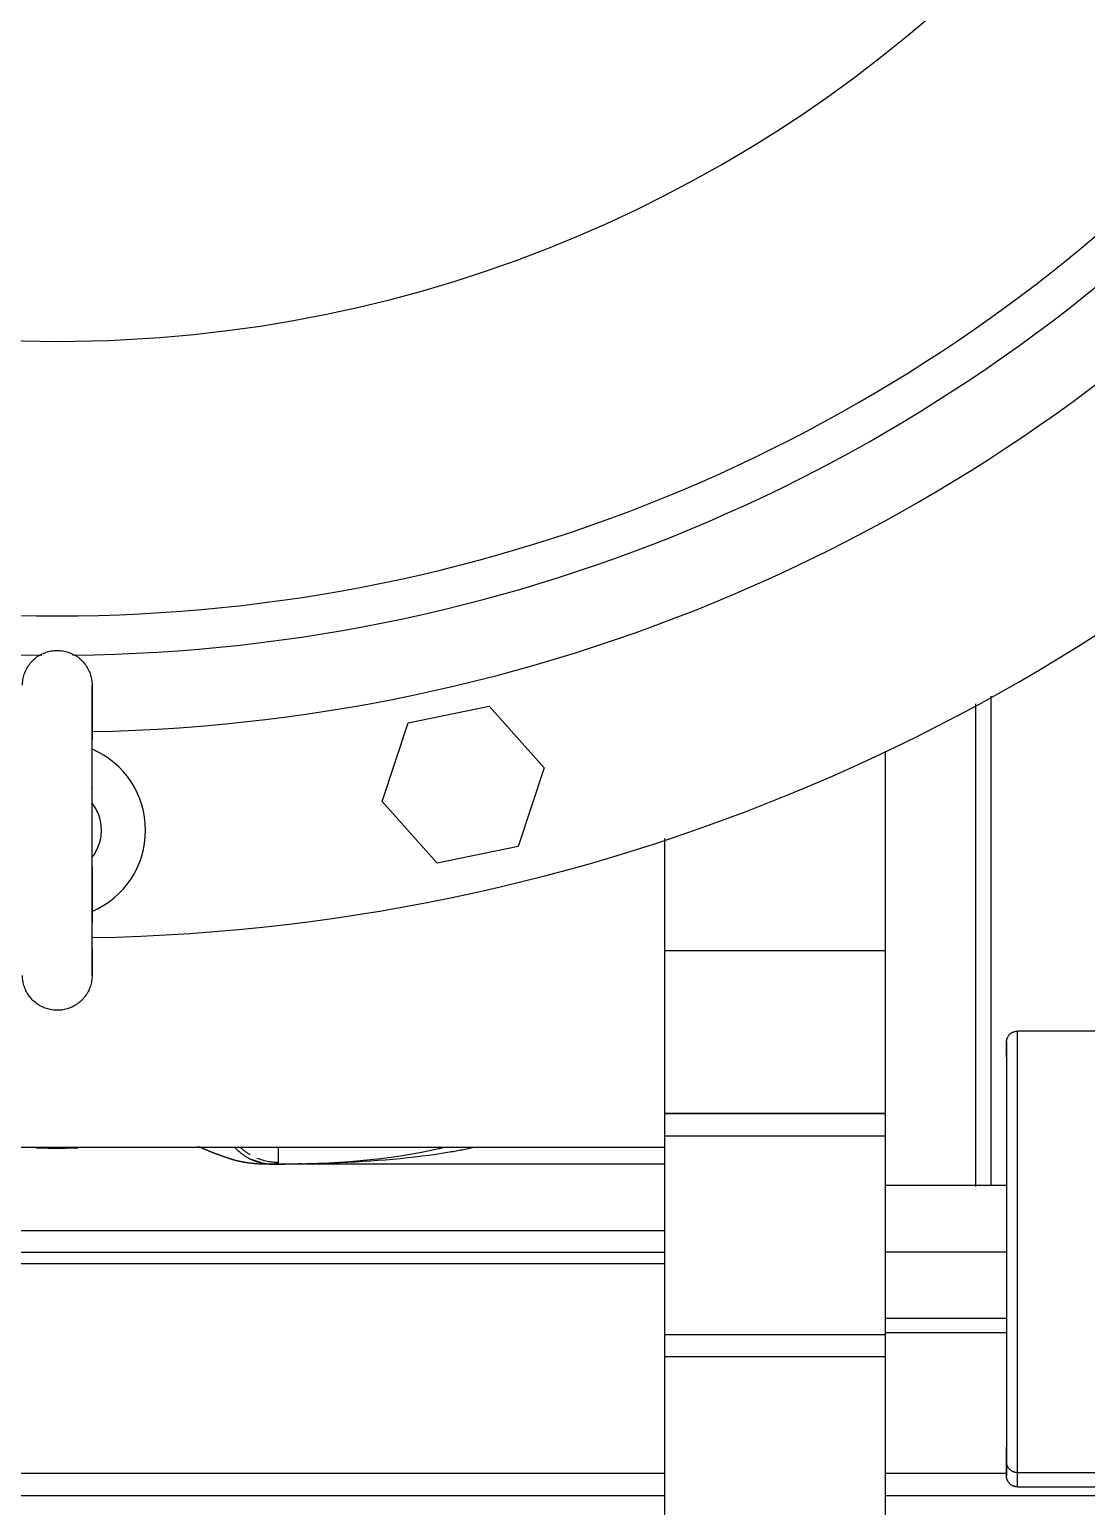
# Model space of a CAD drawing. Extents: x -181672 to 290600, y -29000 to 395522.
# Drawn here: x 8204.2 to 8299.9, y 33069.1 to 33202.9 of the extents above; entities that cross this region are included whole.
import ezdxf

# ---------------------------------------------------------------- set-up
doc = ezdxf.new("R2010")
doc.units = 0
doc.header["$LTSCALE"] = 10
doc.linetypes.add('XFM7P20PCW$0$Dashed', pattern=[2, 1, -1])

# ---------------------------------------------------------------- blocks, each defined once
blk = doc.blocks.new('XFM7P20PCW$0$A$Ccee4e352')
at = {"color": 1, "linetype": 'XFM7P20PCW$0$Dashed', "ltscale": 50}
for p, q in [((963.58, -612.74), (970.93, -611.23)), ((970.93, -611.23), (975.92, -616.84)), ((1015, -611.04), (1015, -654.76)), ((1016.37, -610.33), (1016.37, -654.66)), ((961.22, -619.87), (963.58, -612.74)), ((1006.8, -615.31), (1006.8, -633.39)), ((975.92, -616.84), (973.56, -623.96)), ((934.95, -618.68), (934.95, -618.72)), ((966.21, -625.47), (961.22, -619.87)), ((986.8, -623.23), (986.8, -633.39)), ((973.56, -623.96), (966.21, -625.47)), ((934.95, -632.72), (934.95, -632.75)), ((986.8, -633.39), (1006.8, -633.39)), ((986.8, -633.39), (986.8, -648.16)), ((1006.8, -633.39), (1006.8, -648.16)), ((1041.8, -640.68), (1018.8, -640.68)), ((1018.8, -680.68), (1018.8, -640.68)), ((1017.8, -641.68), (1017.8, -679.68)), ((1006.8, -648.16), (986.8, -648.16)), ((986.8, -648.16), (1006.8, -648.16)), ((986.8, -648.16), (986.8, -650.16)), ((1006.8, -648.16), (1006.8, -650.16)), ((986.8, -650.16), (1006.8, -650.16)), ((986.8, -650.16), (986.8, -668.16)), ((1006.8, -650.16), (1006.8, -668.16)), ((926.47, -651.19), (986.8, -651.19)), ((951.8, -651.27), (951.8, -652.55)), ((949.45, -652.33), (949.39, -652.3)), ((950.38, -652.63), (949.49, -652.34)), ((950.77, -652.7), (950.39, -652.64)), ((986.84, -652.74), (950.44, -652.74)), ((951.37, -652.74), (951.34, -652.74)), ((1017.8, -654.68), (1006.8, -654.68)), ((833.3, -658.74), (986.83, -658.74)), ((986.84, -660.74), (792.8, -660.74)), ((1006.8, -660.68), (1017.8, -660.68)), ((791.8, -661.74), (986.83, -661.74)), ((1006.8, -666.68), (1017.8, -666.68)), ((986.8, -668.16), (1006.8, -668.16)), ((986.8, -668.16), (986.8, -670.16)), ((1006.8, -667.97), (1017.8, -667.97)), ((1006.8, -668.16), (1006.8, -670.16)), ((986.8, -670.16), (1006.8, -670.16)), ((986.8, -670.16), (1006.8, -670.16)), ((986.8, -670.16), (986.8, -706.49)), ((1006.8, -670.16), (1006.8, -780.24)), ((791.8, -680.74), (986.83, -680.74)), ((1006.81, -680.74), (1017.84, -680.74)), ((1017.8, -679.73), (1017.8, -680.97)), ((1018.8, -680.68), (1041.8, -680.68)), ((1018.8, -681.97), (1018.8, -680.74)), ((1018.8, -681.97), (1041.8, -681.97)), ((825.8, -682.74), (986.81, -682.74)), ((1006.8, -682.74), (1037.8, -682.74))]:
    blk.add_line(p, q, dxfattribs=at)
at = {"color": 1, "linetype": 'XFM7P20PCW$0$Dashed', "ltscale": 50, "flags": 128}
for points in [[(928.65, -609.34), (928.65, -609.22), (928.66, -609.09), (928.67, -608.97), (928.69, -608.84), (928.71, -608.72), (928.74, -608.59), (928.77, -608.47), (928.81, -608.35), (928.85, -608.23), (928.9, -608.12), (928.95, -608), (929.01, -607.89), (929.07, -607.78), (929.13, -607.67), (929.2, -607.56), (929.27, -607.46), (929.35, -607.36), (929.43, -607.27), (929.52, -607.17), (929.61, -607.08), (929.7, -607), (929.79, -606.92), (929.89, -606.84), (929.99, -606.76), (930.1, -606.69), (930.21, -606.63), (930.32, -606.57), (930.43, -606.51), (930.54, -606.46), (930.66, -606.41), (930.78, -606.36), (930.9, -606.33), (931.02, -606.29), (931.14, -606.26), (931.26, -606.24), (931.39, -606.22), (931.51, -606.21), (931.64, -606.2), (931.77, -606.19), (931.8, -606.19)], [(931.8, -606.19), (931.93, -606.2), (932.05, -606.2), (932.18, -606.22), (932.3, -606.23), (932.43, -606.26), (932.55, -606.28), (932.67, -606.32), (932.79, -606.35), (932.91, -606.4), (933.03, -606.44), (933.14, -606.49), (933.25, -606.55), (933.36, -606.61), (933.47, -606.67), (933.58, -606.74), (933.68, -606.82), (933.78, -606.89), (933.88, -606.98), (933.97, -607.06), (934.06, -607.15), (934.15, -607.24), (934.23, -607.34), (934.31, -607.44), (934.38, -607.54), (934.45, -607.64), (934.52, -607.75), (934.58, -607.86), (934.64, -607.97), (934.69, -608.09), (934.74, -608.2), (934.78, -608.32), (934.82, -608.44), (934.85, -608.56), (934.88, -608.68), (934.9, -608.81), (934.92, -608.93), (934.94, -609.06), (934.95, -609.18), (934.95, -609.31), (934.95, -609.34)], [(934.95, -635.64), (934.95, -635.63), (934.95, -635.6), (934.95, -635.55), (934.95, -635.48), (934.95, -635.38), (934.95, -635.27), (934.95, -635.13), (934.95, -634.98), (934.95, -634.8), (934.95, -634.61), (934.95, -634.39), (934.95, -634.16), (934.95, -633.91), (934.95, -633.63), (934.95, -633.35), (934.95, -633.04), (934.95, -632.72), (934.95, -632.38), (934.95, -632.03), (934.95, -631.66), (934.95, -631.27), (934.95, -630.87), (934.95, -630.46), (934.95, -630.04), (934.95, -629.6), (934.95, -629.15), (934.95, -628.69), (934.95, -628.22), (934.95, -627.74), (934.95, -627.26), (934.95, -626.76), (934.95, -626.26), (934.95, -625.76), (934.95, -625.24), (934.95, -624.73), (934.95, -624.21), (934.95, -623.69), (934.95, -623.16), (934.95, -622.64), (934.95, -622.11), (934.95, -621.58), (934.95, -621.06), (934.95, -620.54), (934.95, -620.02), (934.95, -619.51), (934.95, -619), (934.95, -618.49), (934.95, -617.99), (934.95, -617.5), (934.95, -617.02), (934.95, -616.55), (934.95, -616.08), (934.95, -615.63), (934.95, -615.19), (934.95, -614.75), (934.95, -614.34), (934.95, -613.93), (934.95, -613.54), (934.95, -613.16), (934.95, -612.8), (934.95, -612.45), (934.95, -612.12), (934.95, -611.8), (934.95, -611.51), (934.95, -611.23), (934.95, -610.96), (934.95, -610.72), (934.95, -610.49), (934.95, -610.29), (934.95, -610.1), (934.95, -609.94), (934.95, -609.79), (934.95, -609.66), (934.95, -609.56), (934.95, -609.48), (934.95, -609.41), (934.95, -609.37), (934.95, -609.35), (934.95, -609.34)], [(934.95, -609.34), (934.95, -609.35), (934.95, -609.39), (934.95, -609.44), (934.95, -609.51), (934.95, -609.61), (934.95, -609.72), (934.95, -609.86), (934.95, -610.01), (934.95, -610.19), (934.95, -610.38), (934.95, -610.6), (934.95, -610.83), (934.95, -611.08), (934.95, -611.35), (934.95, -611.64), (934.95, -611.95), (934.95, -612.27), (934.95, -612.61), (934.95, -612.96), (934.95, -613.33), (934.95, -613.72), (934.95, -614.11), (934.95, -614.25)], [(934.95, -625.8), (934.95, -626.31), (934.95, -626.81), (934.95, -627.3), (934.95, -627.79), (934.95, -628.27), (934.95, -628.73), (934.95, -629.19), (934.95, -629.64), (934.95, -630.08), (934.95, -630.5), (934.95, -630.81)], [(934.95, -633.24), (934.95, -633.37), (934.95, -633.66), (934.95, -633.93), (934.95, -634.18), (934.95, -634.41), (934.95, -634.62), (934.95, -634.82), (934.95, -634.99), (934.95, -635.14), (934.95, -635.28), (934.95, -635.39), (934.95, -635.48), (934.95, -635.55), (934.95, -635.61), (934.95, -635.63), (934.95, -635.64)], [(931.8, -638.79), (931.67, -638.79), (931.55, -638.78), (931.42, -638.77), (931.3, -638.75), (931.17, -638.73), (931.05, -638.7), (930.93, -638.67), (930.81, -638.63), (930.69, -638.59), (930.57, -638.54), (930.46, -638.49), (930.35, -638.44), (930.23, -638.38), (930.13, -638.31), (930.02, -638.24), (929.92, -638.17), (929.82, -638.09), (929.72, -638.01), (929.63, -637.93), (929.54, -637.84), (929.45, -637.75), (929.37, -637.65), (929.29, -637.55), (929.22, -637.45), (929.15, -637.35), (929.08, -637.24), (929.02, -637.13), (928.96, -637.02), (928.91, -636.9), (928.86, -636.78), (928.82, -636.67), (928.78, -636.55), (928.75, -636.43), (928.72, -636.3), (928.7, -636.18), (928.68, -636.05), (928.66, -635.93), (928.65, -635.8), (928.65, -635.68), (928.65, -635.64)], [(934.95, -635.64), (934.95, -635.77), (934.94, -635.9), (934.93, -636.02), (934.91, -636.15), (934.89, -636.27), (934.86, -636.39), (934.83, -636.51), (934.79, -636.63), (934.75, -636.75), (934.7, -636.87), (934.65, -636.99), (934.59, -637.1), (934.53, -637.21), (934.47, -637.32), (934.4, -637.42), (934.33, -637.52), (934.25, -637.62), (934.17, -637.72), (934.08, -637.81), (933.99, -637.9), (933.9, -637.99), (933.81, -638.07), (933.71, -638.15), (933.61, -638.22), (933.5, -638.29), (933.39, -638.36), (933.28, -638.42), (933.17, -638.48), (933.06, -638.53), (932.94, -638.58), (932.82, -638.62), (932.7, -638.66), (932.58, -638.69), (932.46, -638.72), (932.34, -638.75), (932.21, -638.77), (932.09, -638.78), (931.96, -638.79), (931.83, -638.79), (931.8, -638.79)], [(1017.8, -641.68), (1017.8, -641.64), (1017.8, -641.6), (1017.81, -641.56), (1017.81, -641.53), (1017.82, -641.49), (1017.83, -641.45), (1017.84, -641.41), (1017.85, -641.37), (1017.86, -641.33), (1017.88, -641.3), (1017.9, -641.26), (1017.91, -641.22), (1017.93, -641.19), (1017.95, -641.15), (1017.97, -641.12), (1018, -641.09), (1018.02, -641.06), (1018.05, -641.03), (1018.07, -641), (1018.1, -640.97), (1018.13, -640.94), (1018.16, -640.91), (1018.19, -640.89), (1018.23, -640.87), (1018.26, -640.84), (1018.29, -640.82), (1018.33, -640.8), (1018.36, -640.78), (1018.4, -640.77), (1018.44, -640.75), (1018.48, -640.74), (1018.51, -640.73), (1018.55, -640.72), (1018.59, -640.71), (1018.63, -640.7), (1018.67, -640.69), (1018.71, -640.69), (1018.75, -640.69), (1018.79, -640.68), (1018.8, -640.68)], [(1017.8, -641.68), (1017.8, -641.7), (1017.8, -641.75), (1017.8, -641.82), (1017.8, -641.93), (1017.8, -642.06), (1017.8, -642.23), (1017.8, -642.42), (1017.8, -642.65), (1017.8, -642.9), (1017.8, -643.18), (1017.8, -643.49), (1017.8, -643.83), (1017.8, -644.2), (1017.8, -644.59), (1017.8, -645), (1017.8, -645.44), (1017.8, -645.91), (1017.8, -646.4), (1017.8, -646.91), (1017.8, -647.45), (1017.8, -648), (1017.8, -648.58), (1017.8, -649.17), (1017.8, -649.79), (1017.8, -650.42), (1017.8, -651.07), (1017.8, -651.73), (1017.8, -652.41), (1017.8, -653.1), (1017.8, -653.8), (1017.8, -654.51), (1017.8, -655.24), (1017.8, -655.97), (1017.8, -656.71), (1017.8, -657.46), (1017.8, -658.21), (1017.8, -658.96), (1017.8, -659.72), (1017.8, -660.48), (1017.8, -661.24), (1017.8, -662), (1017.8, -662.76), (1017.8, -663.51), (1017.8, -664.26), (1017.8, -665), (1017.8, -665.74), (1017.8, -666.47), (1017.8, -667.19), (1017.8, -667.89), (1017.8, -668.59), (1017.8, -669.28), (1017.8, -669.95), (1017.8, -670.6), (1017.8, -671.24), (1017.8, -671.87), (1017.8, -672.47), (1017.8, -673.06), (1017.8, -673.62), (1017.8, -674.17), (1017.8, -674.7), (1017.8, -675.2), (1017.8, -675.68), (1017.8, -676.13), (1017.8, -676.56), (1017.8, -676.97), (1017.8, -677.34), (1017.8, -677.7), (1017.8, -678.02), (1017.8, -678.32), (1017.8, -678.59), (1017.8, -678.83), (1017.8, -679.04), (1017.8, -679.22), (1017.8, -679.37), (1017.8, -679.49), (1017.8, -679.59), (1017.8, -679.65), (1017.8, -679.68), (1017.8, -679.68)], [(1017.8, -643.05), (1017.8, -642.78), (1017.8, -642.54), (1017.8, -642.33), (1017.8, -642.15), (1017.8, -642), (1017.8, -641.87), (1017.8, -641.78), (1017.8, -641.72), (1017.8, -641.69), (1017.8, -641.68)], [(1017.8, -679.68), (1017.8, -679.67), (1017.8, -679.62), (1017.8, -679.55), (1017.8, -679.44), (1017.8, -679.31), (1017.8, -679.14), (1017.8, -678.94), (1017.8, -678.72), (1017.8, -678.47), (1017.8, -678.34)], [(1017.8, -679.68), (1017.8, -679.87), (1017.8, -680.11), (1017.8, -680.33), (1017.8, -680.51), (1017.8, -680.66), (1017.8, -680.78), (1017.8, -680.87), (1017.8, -680.94), (1017.8, -680.97), (1017.8, -680.97)], [(1018.8, -680.68), (1018.76, -680.68), (1018.72, -680.68), (1018.68, -680.68), (1018.64, -680.67), (1018.6, -680.66), (1018.56, -680.66), (1018.52, -680.65), (1018.49, -680.63), (1018.45, -680.62), (1018.41, -680.61), (1018.37, -680.59), (1018.34, -680.57), (1018.3, -680.55), (1018.27, -680.53), (1018.24, -680.51), (1018.2, -680.49), (1018.17, -680.46), (1018.14, -680.44), (1018.11, -680.41), (1018.08, -680.38), (1018.06, -680.35), (1018.03, -680.32), (1018, -680.29), (1017.98, -680.26), (1017.96, -680.22), (1017.94, -680.19), (1017.92, -680.16), (1017.9, -680.12), (1017.88, -680.08), (1017.87, -680.05), (1017.85, -680.01), (1017.84, -679.97), (1017.83, -679.93), (1017.82, -679.89), (1017.81, -679.85), (1017.81, -679.82), (1017.8, -679.78), (1017.8, -679.74), (1017.8, -679.7), (1017.8, -679.68)], [(1017.8, -680.97), (1017.8, -680.96), (1017.8, -680.91), (1017.8, -680.84), (1017.8, -680.73), (1017.8, -680.59), (1017.8, -680.43), (1017.8, -680.23), (1017.8, -680.01), (1017.8, -679.75), (1017.8, -679.68)], [(1018.8, -681.97), (1018.76, -681.97), (1018.72, -681.97), (1018.68, -681.96), (1018.64, -681.96), (1018.6, -681.95), (1018.56, -681.94), (1018.52, -681.93), (1018.49, -681.92), (1018.45, -681.91), (1018.41, -681.89), (1018.37, -681.88), (1018.34, -681.86), (1018.3, -681.84), (1018.27, -681.82), (1018.24, -681.8), (1018.2, -681.77), (1018.17, -681.75), (1018.14, -681.72), (1018.11, -681.7), (1018.08, -681.67), (1018.06, -681.64), (1018.03, -681.61), (1018, -681.58), (1017.98, -681.55), (1017.96, -681.51), (1017.94, -681.48), (1017.92, -681.44), (1017.9, -681.41), (1017.88, -681.37), (1017.87, -681.33), (1017.85, -681.3), (1017.84, -681.26), (1017.83, -681.22), (1017.82, -681.18), (1017.81, -681.14), (1017.81, -681.1), (1017.8, -681.06), (1017.8, -681.02), (1017.8, -680.98), (1017.8, -680.97)]]:
    blk.add_lwpolyline(points, dxfattribs=at)
at = {"color": 1, "linetype": 'XFM7P20PCW$0$Dashed', "ltscale": 50}
for centre, radius, start, end in [((931.8, -457.24), 175, 271.0205, 88.9799), ((931.8, -457.24), 156.34, 271.141, 88.8596), ((931.8, -457.24), 149.38, 90.5413, 269.4585), ((931.8, -457.24), 149.38, 270.5413, 89.4585), ((931.8, -457.24), 145.83, 89.9999, 269.9999), ((931.8, -457.24), 145.83, 269.9999, 89.9999), ((931.8, -457.24), 120.96, 89.9999, 269.9999), ((931.8, -457.24), 120.96, 269.9999, 89.9999), ((931.8, -622.49), 8, 359.9999, 66.591), ((931.8, -622.49), 4, 359.9999, 38.0342), ((931.8, -622.49), 4, 321.4707, 359.9999), ((931.8, -622.49), 8, 293.3769, 359.9999)]:
    blk.add_arc(centre, radius, start, end, dxfattribs=at)
for start_param, end_param in [(0.821555, 1.041872), (1.178097, 1.570796)]:
    blk.add_ellipse((951.8, -647.58), major_axis=(-5, 0), ratio=0.995203, start_param=start_param, end_param=end_param, dxfattribs=at)
for points in [[(933.69, -651.28), (933.05, -651.3), (931.79, -651.31), (930.52, -651.3), (929.89, -651.28)], [(952.8, -652.73), (952.32, -652.74), (951.85, -652.74), (951.37, -652.74)], [(951.8, -652.55), (951.81, -652.59), (951.78, -652.65), (951.64, -652.72), (951.48, -652.74), (951.38, -652.74)], [(954, -652.71), (953.68, -652.72), (953.37, -652.72), (953.05, -652.73)]]:
    blk.add_open_spline(points, degree=3, dxfattribs=at)
for points, knots in [([(950.44, -652.74), (950.07, -652.73), (949.51, -652.69), (948.78, -652.58), (948.33, -652.49), (947.97, -652.41), (947.62, -652.31), (947.18, -652.16), (946.74, -652.01), (946.39, -651.88), (946.12, -651.79), (945.86, -651.69), (945.5, -651.54), (945.06, -651.35), (944.71, -651.2), (944.53, -651.14)], [0, 0, 0, 0, 0.125, 0.1875, 0.25, 0.28125, 0.3125, 0.375, 0.4375, 0.46875, 0.5, 0.53125, 0.5625, 0.625, 0.6875, 0.6875, 0.6875, 0.6875]), ([(947.9, -651.22), (948.35, -651.71), (949.49, -652.52), (950.73, -652.74), (951.32, -652.74)], [0.5220006, 0.5220006, 0.5220006, 0.5220006, 0.75, 1, 1, 1, 1]), ([(951.38, -652.74), (956.88, -652.7), (962.03, -652.36), (966.64, -651.25), (966.78, -651.21)], [0, 0, 0, 0, 0.5, 0.5154482, 0.5154482, 0.5154482, 0.5154482]), ([(969.57, -651.24), (968.85, -651.39), (964.83, -652.14), (960.47, -652.5), (956.71, -652.64)], [0.4240848, 0.4240848, 0.4240848, 0.4240848, 0.5, 0.8416415, 0.8416415, 0.8416415, 0.8416415])]:
    blk.add_open_spline(points, degree=3, knots=knots, dxfattribs=at)
blk = doc.blocks.new('XFM7P20PCW')
blk.add_blockref('XFM7P20PCW$0$A$Ccee4e352', (7274.8799, 33752.84065))

msp = doc.modelspace()

# ---------------------------------------------------------------- block references
msp.add_blockref('XFM7P20PCW', (0, 0))

doc.saveas('drawing.dxf')
